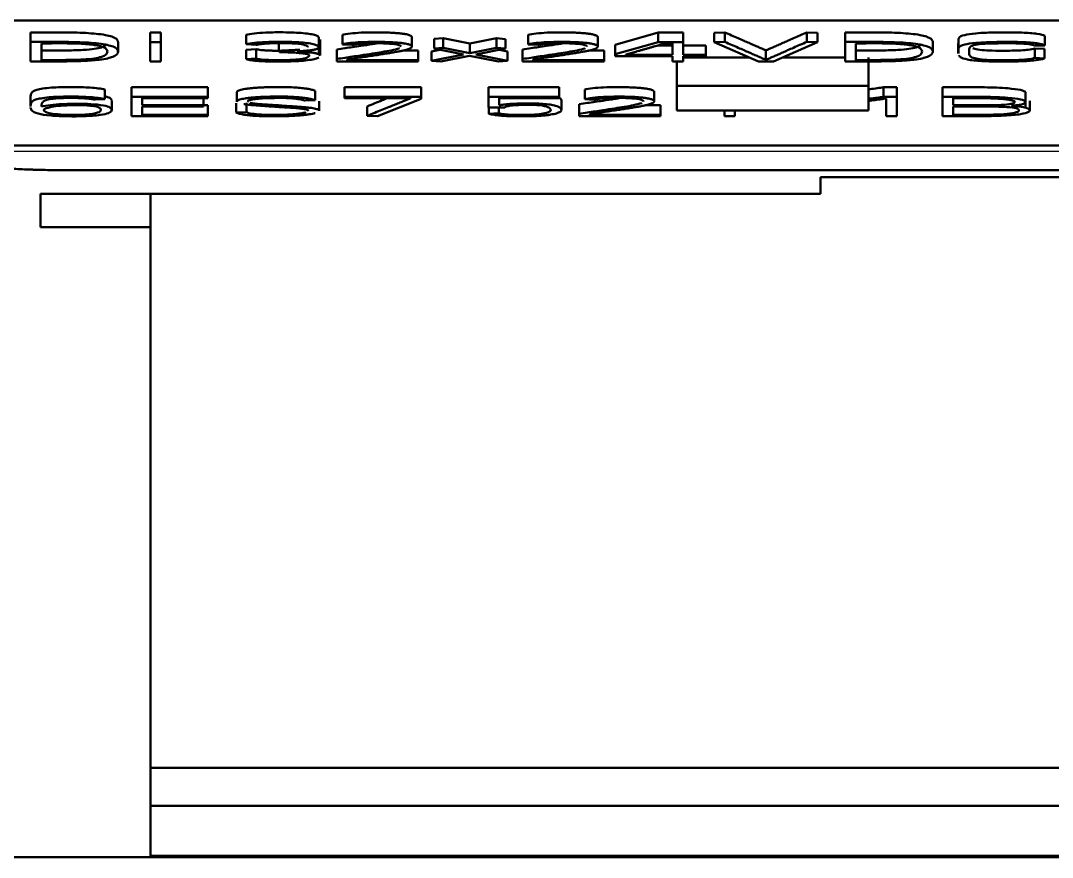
# Model space of a CAD drawing. Header units: millimetres. Extents: x 0 to 594, y 0 to 420.
# Drawn here: x 257.78 to 268.56, y 48.13 to 56.87 of the extents above; entities that cross this region are included whole.
import ezdxf

# ---------------------------------------------------------------- set-up
doc = ezdxf.new("R2010")
doc.units = ezdxf.units.MM
doc.layers.add('1', color=7, linetype='Continuous')

msp = doc.modelspace()

# ---------------------------------------------------------------- linework, layer by layer
at = {"layer": '1', "color": 7, "linetype": 'Continuous', "lineweight": 50}
for p, q in [((282.041, 56.866), (257.241, 56.866)), ((257.888, 56.644), (257.888, 56.743)), ((259.248, 56.742), (259.137, 56.742)), ((259.137, 56.643), (259.137, 56.742)), ((259.248, 56.643), (259.248, 56.742)), ((260.142, 56.62), (260.142, 56.719)), ((261.146, 56.618), (261.146, 56.717)), ((261.871, 56.595), (261.871, 56.694)), ((263.087, 56.618), (263.087, 56.717)), ((263.813, 56.595), (263.813, 56.694)), ((264.443, 56.742), (263.995, 56.614)), ((264.707, 56.742), (264.443, 56.742)), ((264.443, 56.643), (264.443, 56.742)), ((264.707, 56.643), (264.707, 56.742)), ((265.14, 56.744), (265.031, 56.74)), ((265.031, 56.641), (265.031, 56.74)), ((265.14, 56.645), (265.14, 56.744)), ((266.108, 56.74), (265.999, 56.744)), ((265.999, 56.645), (265.999, 56.744)), ((266.108, 56.641), (266.108, 56.74)), ((266.398, 56.644), (266.398, 56.743)), ((268.484, 56.608), (268.484, 56.707)), ((257.888, 56.644), (257.888, 56.441)), ((258.001, 56.629), (258.001, 56.455)), ((258.802, 56.541), (258.802, 56.64)), ((259.137, 56.643), (259.137, 56.44)), ((259.248, 56.643), (259.137, 56.643)), ((259.248, 56.44), (259.248, 56.643)), ((260.245, 56.613), (260.142, 56.62)), ((260.482, 56.552), (260.482, 56.651)), ((260.899, 56.52), (260.899, 56.687)), ((260.913, 56.501), (260.913, 56.67)), ((261.245, 56.612), (261.146, 56.618)), ((262.2, 56.682), (262.104, 56.675)), ((262.104, 56.576), (262.104, 56.675)), ((262.477, 56.626), (262.2, 56.682)), ((262.2, 56.583), (262.2, 56.682)), ((262.757, 56.682), (262.477, 56.626)), ((262.477, 56.527), (262.477, 56.626)), ((262.85, 56.674), (262.757, 56.682)), ((262.757, 56.583), (262.757, 56.682)), ((262.85, 56.575), (262.85, 56.674)), ((263.187, 56.612), (263.087, 56.618)), ((264.443, 56.643), (263.995, 56.515)), ((263.995, 56.515), (263.995, 56.614)), ((264.594, 56.607), (264.44, 56.607)), ((264.707, 56.643), (264.443, 56.643)), ((264.516, 56.629), (264.594, 56.629)), ((264.594, 56.629), (264.594, 56.508)), ((264.707, 56.508), (264.707, 56.643)), ((264.942, 56.607), (264.707, 56.607)), ((264.942, 56.508), (264.942, 56.607)), ((265.14, 56.645), (265.031, 56.641)), ((265.031, 56.641), (265.493, 56.44)), ((265.648, 56.44), (266.108, 56.641)), ((266.108, 56.641), (265.999, 56.645)), ((266.398, 56.644), (266.398, 56.441)), ((266.511, 56.629), (266.511, 56.455)), ((267.313, 56.541), (267.313, 56.64)), ((267.58, 56.622), (267.58, 56.523)), ((267.581, 56.661), (267.581, 56.562)), ((267.581, 56.642), (267.581, 56.645)), ((268.484, 56.608), (268.375, 56.605)), ((260.142, 56.563), (260.245, 56.569)), ((260.142, 56.464), (260.142, 56.563)), ((260.245, 56.47), (260.245, 56.569)), ((260.489, 56.538), (260.482, 56.552)), ((261.086, 56.466), (261.086, 56.565)), ((261.776, 56.553), (261.938, 56.553)), ((261.938, 56.454), (261.938, 56.553)), ((262.165, 56.563), (262.078, 56.545)), ((262.078, 56.446), (262.078, 56.545)), ((262.41, 56.513), (262.078, 56.446)), ((262.2, 56.583), (262.104, 56.576)), ((262.104, 56.576), (262.41, 56.513)), ((262.173, 56.439), (262.475, 56.5)), ((262.477, 56.527), (262.2, 56.583)), ((262.475, 56.5), (262.777, 56.438)), ((262.757, 56.583), (262.477, 56.527)), ((262.541, 56.513), (262.85, 56.575)), ((262.872, 56.445), (262.541, 56.513)), ((262.85, 56.575), (262.757, 56.583)), ((262.872, 56.545), (262.786, 56.562)), ((262.872, 56.445), (262.872, 56.545)), ((263.027, 56.466), (263.027, 56.565)), ((263.718, 56.553), (263.879, 56.553)), ((263.879, 56.454), (263.879, 56.553)), ((263.995, 56.515), (263.995, 56.494)), ((263.995, 56.494), (264.594, 56.494)), ((264.106, 56.508), (264.106, 56.512)), ((264.594, 56.508), (264.106, 56.508)), ((264.594, 56.494), (264.594, 56.44)), ((264.942, 56.508), (264.707, 56.508)), ((264.707, 56.44), (264.707, 56.494)), ((264.707, 56.494), (264.942, 56.494)), ((265.397, 56.482), (264.707, 56.482)), ((264.942, 56.494), (264.942, 56.508)), ((265.57, 56.457), (265.57, 56.556)), ((266.398, 56.482), (265.743, 56.482)), ((266.641, 56.184), (266.641, 56.482)), ((268.378, 56.576), (268.482, 56.571)), ((268.378, 56.477), (268.378, 56.576)), ((268.482, 56.472), (268.482, 56.571)), ((259.137, 56.44), (259.248, 56.44)), ((260.142, 56.464), (260.245, 56.47)), ((261.086, 56.44), (261.086, 56.466)), ((261.938, 56.44), (261.086, 56.44)), ((261.197, 56.461), (261.197, 56.454)), ((261.197, 56.454), (261.938, 56.454)), ((261.938, 56.454), (261.938, 56.44)), ((262.078, 56.446), (262.173, 56.439)), ((262.777, 56.438), (262.872, 56.445)), ((263.027, 56.44), (263.027, 56.466)), ((263.879, 56.44), (263.027, 56.44)), ((263.138, 56.461), (263.138, 56.454)), ((263.138, 56.454), (263.879, 56.454)), ((263.879, 56.454), (263.879, 56.44)), ((264.594, 56.44), (264.707, 56.44)), ((264.641, 56.184), (264.641, 56.44)), ((265.493, 56.44), (265.648, 56.44)), ((268.378, 56.477), (268.482, 56.472)), ((259.739, 56.171), (258.942, 56.171)), ((258.942, 56.072), (258.942, 56.171)), ((259.739, 56.072), (259.739, 56.171)), ((261.168, 56.072), (261.168, 56.171)), ((261.967, 56.171), (261.168, 56.171)), ((261.967, 56.072), (261.967, 56.171)), ((262.672, 56.072), (262.672, 56.171)), ((262.672, 56.171), (263.411, 56.171)), ((263.411, 56.072), (263.411, 56.171)), ((264.641, 56.184), (264.641, 55.928)), ((266.641, 56.184), (264.641, 56.184)), ((266.641, 55.928), (266.641, 56.184)), ((266.798, 56.17), (266.937, 56.17)), ((266.798, 56.071), (266.798, 56.17)), ((266.937, 56.071), (266.937, 56.17)), ((267.415, 56.071), (267.415, 56.171)), ((257.888, 56.07), (257.888, 55.971)), ((258.665, 56.047), (258.562, 56.041)), ((258.665, 56.047), (258.665, 56.147)), ((258.942, 56.072), (258.942, 55.869)), ((259.739, 56.072), (258.942, 56.072)), ((259.053, 55.983), (259.053, 56.057)), ((259.053, 56.057), (259.739, 56.057)), ((259.696, 55.983), (259.696, 56.057)), ((259.739, 56.057), (259.739, 56.072)), ((260.043, 56.118), (260.043, 56.019)), ((260.861, 56.034), (260.861, 56.134)), ((261.168, 56.072), (261.168, 56.058)), ((261.967, 56.072), (261.168, 56.072)), ((261.168, 56.058), (261.856, 56.058)), ((261.512, 55.868), (261.967, 56.051)), ((261.856, 56.058), (261.856, 56.054)), ((261.967, 56.051), (261.967, 56.072)), ((262.672, 55.96), (262.672, 56.072)), ((262.672, 56.072), (263.411, 56.072)), ((262.783, 56.058), (262.783, 55.983)), ((263.411, 56.058), (262.783, 56.058)), ((263.411, 56.072), (263.411, 56.058)), ((263.678, 56.047), (263.678, 56.146)), ((263.777, 56.04), (263.678, 56.047)), ((264.403, 56.024), (264.403, 56.123)), ((266.798, 56.071), (266.937, 56.071)), ((266.827, 55.868), (266.827, 56.053)), ((266.937, 56.071), (266.937, 55.868)), ((267.415, 55.868), (267.415, 56.071)), ((267.528, 56.057), (267.528, 55.983)), ((268.283, 55.952), (268.283, 56.115)), ((258.736, 55.934), (258.736, 56.033)), ((259.696, 55.983), (259.053, 55.983)), ((259.053, 55.883), (259.053, 55.969)), ((259.053, 55.969), (259.696, 55.969)), ((259.696, 55.969), (259.696, 55.983)), ((259.739, 55.982), (259.696, 55.982)), ((259.739, 55.883), (259.739, 55.982)), ((260.036, 55.906), (260.036, 56.005)), ((260.145, 55.91), (260.145, 56.009)), ((260.861, 56.034), (260.753, 56.031)), ((260.904, 55.926), (260.904, 56.025)), ((261.405, 55.872), (261.405, 55.971)), ((262.841, 55.96), (262.672, 55.96)), ((262.677, 55.893), (262.677, 55.96)), ((262.779, 55.899), (262.779, 55.96)), ((263.433, 55.934), (263.433, 56.033)), ((263.618, 55.894), (263.618, 55.994)), ((264.308, 55.982), (264.47, 55.982)), ((264.47, 55.883), (264.47, 55.982)), ((267.528, 55.969), (267.528, 55.883)), ((268.327, 55.93), (268.327, 56.029)), ((258.942, 55.869), (259.739, 55.869)), ((259.739, 55.883), (259.053, 55.883)), ((259.739, 55.869), (259.739, 55.883)), ((260.036, 55.906), (260.145, 55.91)), ((261.405, 55.872), (261.512, 55.868)), ((262.677, 55.893), (262.779, 55.899)), ((263.618, 55.868), (263.618, 55.894)), ((264.47, 55.868), (263.618, 55.868)), ((263.729, 55.889), (263.729, 55.883)), ((263.729, 55.883), (264.47, 55.883)), ((264.47, 55.883), (264.47, 55.868)), ((264.641, 55.928), (266.641, 55.928)), ((265.136, 55.868), (265.136, 55.928)), ((265.246, 55.868), (265.136, 55.868)), ((265.246, 55.928), (265.246, 55.868)), ((266.937, 55.868), (266.827, 55.868)), ((282.041, 55.562), (257.241, 55.562)), ((258.141, 55.306), (281.141, 55.306)), ((273.141, 55.232), (266.141, 55.232)), ((257.991, 54.708), (257.991, 55.056)), ((266.141, 55.056), (257.991, 55.056)), ((259.141, 54.708), (259.141, 55.056)), ((259.141, 54.708), (257.991, 54.708)), ((280.141, 49.063), (259.141, 49.063)), ((280.141, 48.667), (259.141, 48.667)), ((256.541, 48.129), (264.573, 48.129)), ((280.141, 48.144), (259.141, 48.144))]:
    msp.add_line(p, q, dxfattribs=at)
at = {"layer": '1', "color": 7, "linetype": 'Continuous', "lineweight": 25}
msp.add_line((282.141, 55.499), (257.141, 55.499), dxfattribs=at)
at = {"layer": '1', "color": 7, "linetype": 'Continuous', "lineweight": 50}
for points, knots in [([(258.802, 56.64), (258.802, 56.645), (258.798, 56.663), (258.772, 56.694), (258.629, 56.728), (258.379, 56.743), (258.131, 56.743), (257.969, 56.744), (257.888, 56.743)], [0, 0, 0, 0, 0.074698, 0.294301, 0.496214, 0.667508, 0.833288, 1, 1, 1, 1]), ([(260.142, 56.719), (260.162, 56.724), (260.219, 56.734), (260.348, 56.743), (260.486, 56.745), (260.613, 56.743), (260.717, 56.738), (260.8, 56.729), (260.859, 56.718), (260.893, 56.703), (260.899, 56.692), (260.899, 56.687)], [0, 0, 0, 0, 0.124551, 0.24617, 0.384522, 0.491605, 0.587072, 0.679165, 0.774845, 0.880249, 1, 1, 1, 1]), ([(261.146, 56.717), (261.165, 56.723), (261.221, 56.732), (261.343, 56.742), (261.451, 56.744), (261.527, 56.743), (261.566, 56.743), (261.602, 56.742), (261.635, 56.741), (261.665, 56.739), (261.692, 56.738), (261.717, 56.736), (261.739, 56.734), (261.758, 56.732), (261.775, 56.73), (261.789, 56.728), (261.807, 56.725), (261.826, 56.721), (261.844, 56.716), (261.856, 56.711), (261.865, 56.705), (261.87, 56.7), (261.871, 56.696), (261.871, 56.695)], [0, 0, 0, 0, 0.137056, 0.264725, 0.403638, 0.444782, 0.482815, 0.518009, 0.550838, 0.581633, 0.610559, 0.637756, 0.663371, 0.687643, 0.710584, 0.73205, 0.752114, 0.793635, 0.834796, 0.876255, 0.917858, 0.959161, 1, 1, 1, 1]), ([(263.087, 56.717), (263.107, 56.723), (263.163, 56.732), (263.285, 56.742), (263.393, 56.744), (263.468, 56.743), (263.508, 56.743), (263.544, 56.742), (263.577, 56.741), (263.607, 56.739), (263.634, 56.738), (263.659, 56.736), (263.681, 56.734), (263.7, 56.732), (263.716, 56.73), (263.731, 56.728), (263.749, 56.725), (263.767, 56.721), (263.785, 56.716), (263.798, 56.711), (263.807, 56.705), (263.812, 56.7), (263.813, 56.696), (263.813, 56.695)], [0, 0, 0, 0, 0.137056, 0.264725, 0.403638, 0.444782, 0.482815, 0.518009, 0.550838, 0.581633, 0.610559, 0.637756, 0.663371, 0.687643, 0.710584, 0.73205, 0.752114, 0.793635, 0.834796, 0.876255, 0.917858, 0.959161, 1, 1, 1, 1]), ([(265.57, 56.556), (265.568, 56.557), (265.563, 56.559), (265.553, 56.563), (265.541, 56.569), (265.525, 56.575), (265.507, 56.583), (265.488, 56.592), (265.466, 56.601), (265.443, 56.611), (265.419, 56.622), (265.394, 56.633), (265.368, 56.644), (265.329, 56.661), (265.278, 56.683), (265.21, 56.713), (265.164, 56.733), (265.14, 56.744)], [0, 0, 0, 0, 0.013272, 0.034859, 0.06476, 0.101229, 0.142516, 0.188621, 0.238884, 0.292645, 0.349905, 0.409112, 0.468717, 0.528719, 0.675164, 0.832258, 1, 1, 1, 1]), ([(265.999, 56.744), (265.974, 56.733), (265.927, 56.713), (265.86, 56.683), (265.809, 56.661), (265.772, 56.644), (265.747, 56.633), (265.722, 56.622), (265.697, 56.611), (265.674, 56.601), (265.652, 56.592), (265.632, 56.583), (265.614, 56.575), (265.599, 56.569), (265.587, 56.563), (265.578, 56.559), (265.573, 56.557), (265.57, 56.556)], [0, 0, 0, 0, 0.167989, 0.325145, 0.471471, 0.531274, 0.590769, 0.649955, 0.70726, 0.76111, 0.811506, 0.857719, 0.899023, 0.935417, 0.96522, 0.986746, 1, 1, 1, 1]), ([(267.313, 56.64), (267.313, 56.645), (267.309, 56.663), (267.282, 56.694), (267.14, 56.728), (266.889, 56.743), (266.641, 56.743), (266.48, 56.744), (266.398, 56.743)], [0, 0, 0, 0, 0.074698, 0.294301, 0.496214, 0.667508, 0.833288, 1, 1, 1, 1]), ([(267.581, 56.661), (267.581, 56.662), (267.581, 56.671), (267.583, 56.69), (267.625, 56.715), (267.742, 56.733), (267.89, 56.742), (268.056, 56.744), (268.244, 56.743), (268.418, 56.73), (268.47, 56.716), (268.484, 56.707)], [0, 0, 0, 0, 0.020709, 0.144544, 0.297398, 0.414572, 0.499786, 0.618601, 0.749781, 0.872933, 1, 1, 1, 1]), ([(257.888, 56.441), (257.935, 56.441), (258.033, 56.44), (258.186, 56.44), (258.337, 56.442), (258.498, 56.447), (258.633, 56.459), (258.712, 56.476), (258.767, 56.496), (258.803, 56.522), (258.804, 56.557), (258.772, 56.594), (258.629, 56.629), (258.379, 56.644), (258.131, 56.644), (257.969, 56.644), (257.888, 56.644)], [0, 0, 0, 0, 0.048928, 0.10152, 0.156673, 0.206259, 0.270351, 0.31956, 0.366981, 0.439378, 0.534587, 0.645045, 0.746603, 0.832762, 0.916147, 1, 1, 1, 1]), ([(258.001, 56.455), (258.067, 56.454), (258.173, 56.454), (258.332, 56.456), (258.473, 56.46), (258.586, 56.475), (258.652, 56.495), (258.689, 56.519), (258.693, 56.547), (258.68, 56.577), (258.613, 56.606), (258.451, 56.626), (258.259, 56.63), (258.112, 56.629), (258.03, 56.629), (258.001, 56.629)], [0, 0, 0, 0, 0.085013, 0.135874, 0.205821, 0.265138, 0.333279, 0.422662, 0.50952, 0.618636, 0.722487, 0.80996, 0.894466, 0.962458, 1, 1, 1, 1]), ([(258.001, 56.554), (258.067, 56.553), (258.173, 56.553), (258.332, 56.556), (258.473, 56.56), (258.586, 56.574), (258.644, 56.591), (258.666, 56.604), (258.674, 56.61)], [0, 0, 0, 0, 0.215967, 0.345173, 0.522864, 0.673554, 0.846658, 1, 1, 1, 1]), ([(260.142, 56.62), (260.162, 56.625), (260.219, 56.634), (260.348, 56.644), (260.486, 56.645), (260.613, 56.644), (260.717, 56.639), (260.8, 56.63), (260.859, 56.618), (260.893, 56.604), (260.901, 56.591), (260.898, 56.581), (260.892, 56.576), (260.88, 56.571), (260.865, 56.566), (260.847, 56.563), (260.827, 56.559), (260.804, 56.556), (260.779, 56.553), (260.753, 56.551), (260.726, 56.549), (260.7, 56.547), (260.682, 56.546), (260.673, 56.545)], [0, 0, 0, 0, 0.090044, 0.177969, 0.277991, 0.355408, 0.424426, 0.491004, 0.560177, 0.636379, 0.72419, 0.755913, 0.784262, 0.809647, 0.83316, 0.855708, 0.877614, 0.899011, 0.919895, 0.94045, 0.960699, 0.980541, 1, 1, 1, 1]), ([(260.786, 56.589), (260.786, 56.597), (260.772, 56.611), (260.664, 56.629), (260.545, 56.631), (260.475, 56.631), (260.452, 56.631), (260.429, 56.63), (260.405, 56.63), (260.382, 56.629), (260.36, 56.628), (260.338, 56.626), (260.316, 56.624), (260.296, 56.622), (260.277, 56.62), (260.259, 56.617), (260.249, 56.614), (260.245, 56.613)], [0, 0, 0, 0, 0.222922, 0.410158, 0.616314, 0.644399, 0.673184, 0.702745, 0.732635, 0.762511, 0.792591, 0.823221, 0.854923, 0.888104, 0.923025, 0.960145, 1, 1, 1, 1]), ([(261.086, 56.565), (261.115, 56.569), (261.17, 56.578), (261.254, 56.59), (261.349, 56.604), (261.433, 56.617), (261.488, 56.625), (261.503, 56.628)], [0, 0, 0, 0, 0.210089, 0.392137, 0.591176, 0.889733, 1, 1, 1, 1]), ([(261.146, 56.618), (261.165, 56.624), (261.221, 56.633), (261.343, 56.643), (261.451, 56.645), (261.527, 56.644), (261.566, 56.644), (261.602, 56.643), (261.635, 56.641), (261.665, 56.64), (261.692, 56.638), (261.717, 56.637), (261.739, 56.635), (261.758, 56.633), (261.775, 56.631), (261.789, 56.628), (261.807, 56.626), (261.826, 56.622), (261.844, 56.617), (261.856, 56.612), (261.865, 56.606), (261.87, 56.601), (261.872, 56.595), (261.87, 56.59), (261.867, 56.586), (261.862, 56.581), (261.854, 56.576), (261.845, 56.572), (261.831, 56.567), (261.812, 56.561), (261.782, 56.554), (261.745, 56.547), (261.701, 56.539), (261.652, 56.53), (261.597, 56.521), (261.538, 56.512), (261.475, 56.502), (261.408, 56.492), (261.339, 56.482), (261.268, 56.472), (261.22, 56.464), (261.197, 56.461)], [0, 0, 0, 0, 0.061339, 0.118477, 0.180647, 0.199061, 0.216082, 0.231833, 0.246526, 0.260308, 0.273254, 0.285426, 0.29689, 0.307753, 0.31802, 0.327627, 0.336606, 0.355189, 0.37361, 0.392165, 0.410785, 0.42927, 0.447741, 0.464235, 0.480574, 0.496814, 0.51268, 0.527892, 0.542508, 0.566365, 0.593275, 0.623397, 0.656474, 0.692185, 0.730563, 0.771282, 0.814001, 0.858722, 0.904903, 0.951996, 1, 1, 1, 1]), ([(261.759, 56.595), (261.759, 56.596), (261.755, 56.606), (261.718, 56.621), (261.572, 56.63), (261.436, 56.631), (261.312, 56.624), (261.264, 56.616), (261.245, 56.612)], [0, 0, 0, 0, 0.051721, 0.299015, 0.475174, 0.675868, 0.840679, 1, 1, 1, 1]), ([(263.027, 56.565), (263.057, 56.569), (263.112, 56.578), (263.195, 56.59), (263.29, 56.604), (263.375, 56.617), (263.43, 56.625), (263.445, 56.628)], [0, 0, 0, 0, 0.210089, 0.392137, 0.591176, 0.889733, 1, 1, 1, 1]), ([(263.087, 56.618), (263.107, 56.624), (263.163, 56.633), (263.285, 56.643), (263.393, 56.645), (263.468, 56.644), (263.508, 56.644), (263.544, 56.643), (263.577, 56.641), (263.607, 56.64), (263.634, 56.638), (263.659, 56.637), (263.681, 56.635), (263.7, 56.633), (263.716, 56.631), (263.731, 56.628), (263.749, 56.626), (263.767, 56.622), (263.785, 56.617), (263.798, 56.612), (263.807, 56.606), (263.812, 56.601), (263.813, 56.595), (263.812, 56.59), (263.809, 56.586), (263.803, 56.581), (263.796, 56.576), (263.787, 56.572), (263.773, 56.567), (263.753, 56.561), (263.724, 56.554), (263.687, 56.547), (263.643, 56.539), (263.594, 56.53), (263.539, 56.521), (263.48, 56.512), (263.416, 56.502), (263.35, 56.492), (263.28, 56.482), (263.21, 56.472), (263.162, 56.464), (263.138, 56.461)], [0, 0, 0, 0, 0.061339, 0.118477, 0.180647, 0.199061, 0.216082, 0.231833, 0.246526, 0.260308, 0.273254, 0.285426, 0.29689, 0.307753, 0.31802, 0.327627, 0.336606, 0.355189, 0.37361, 0.392165, 0.410785, 0.42927, 0.447741, 0.464235, 0.480574, 0.496814, 0.51268, 0.527892, 0.542508, 0.566365, 0.593275, 0.623397, 0.656474, 0.692185, 0.730563, 0.771282, 0.814001, 0.858722, 0.904903, 0.951996, 1, 1, 1, 1]), ([(263.7, 56.595), (263.7, 56.596), (263.697, 56.606), (263.66, 56.621), (263.514, 56.63), (263.378, 56.631), (263.254, 56.624), (263.206, 56.616), (263.187, 56.612)], [0, 0, 0, 0, 0.051721, 0.299015, 0.475174, 0.675868, 0.840679, 1, 1, 1, 1]), ([(264.106, 56.512), (264.107, 56.512), (264.113, 56.513), (264.123, 56.516), (264.14, 56.521), (264.161, 56.527), (264.185, 56.534), (264.212, 56.542), (264.241, 56.55), (264.273, 56.559), (264.306, 56.568), (264.338, 56.578), (264.37, 56.587), (264.4, 56.596), (264.428, 56.604), (264.454, 56.611), (264.476, 56.617), (264.494, 56.623), (264.507, 56.626), (264.514, 56.628), (264.516, 56.629)], [0, 0, 0, 0, 0.010734, 0.036404, 0.077011, 0.128795, 0.187998, 0.254619, 0.326966, 0.403344, 0.483752, 0.564544, 0.642072, 0.716335, 0.785641, 0.848294, 0.904294, 0.950045, 0.981947, 1, 1, 1, 1]), ([(265.57, 56.457), (265.568, 56.458), (265.563, 56.46), (265.553, 56.464), (265.541, 56.469), (265.525, 56.476), (265.507, 56.484), (265.488, 56.493), (265.466, 56.502), (265.443, 56.512), (265.419, 56.523), (265.394, 56.534), (265.368, 56.545), (265.329, 56.562), (265.278, 56.584), (265.21, 56.614), (265.164, 56.634), (265.14, 56.645)], [0, 0, 0, 0, 0.013272, 0.034859, 0.06476, 0.101229, 0.142516, 0.188621, 0.238884, 0.292645, 0.349905, 0.409112, 0.468717, 0.528719, 0.675164, 0.832258, 1, 1, 1, 1]), ([(265.999, 56.645), (265.974, 56.634), (265.927, 56.614), (265.86, 56.584), (265.809, 56.562), (265.772, 56.545), (265.747, 56.534), (265.722, 56.523), (265.697, 56.512), (265.674, 56.502), (265.652, 56.493), (265.632, 56.484), (265.614, 56.476), (265.599, 56.469), (265.587, 56.464), (265.578, 56.46), (265.573, 56.458), (265.57, 56.457)], [0, 0, 0, 0, 0.167989, 0.325145, 0.471471, 0.531274, 0.590769, 0.649955, 0.70726, 0.76111, 0.811506, 0.857719, 0.899023, 0.935417, 0.96522, 0.986746, 1, 1, 1, 1]), ([(266.398, 56.441), (266.445, 56.441), (266.544, 56.44), (266.696, 56.44), (266.848, 56.442), (267.008, 56.447), (267.143, 56.459), (267.222, 56.476), (267.278, 56.496), (267.314, 56.522), (267.315, 56.557), (267.282, 56.594), (267.14, 56.629), (266.889, 56.644), (266.641, 56.644), (266.48, 56.644), (266.398, 56.644)], [0, 0, 0, 0, 0.048928, 0.10152, 0.156673, 0.206259, 0.270351, 0.31956, 0.366981, 0.439378, 0.534587, 0.645045, 0.746603, 0.832762, 0.916147, 1, 1, 1, 1]), ([(266.511, 56.455), (266.578, 56.454), (266.684, 56.454), (266.842, 56.456), (266.984, 56.46), (267.096, 56.475), (267.163, 56.495), (267.199, 56.519), (267.204, 56.547), (267.19, 56.577), (267.123, 56.606), (266.962, 56.626), (266.77, 56.63), (266.623, 56.629), (266.541, 56.629), (266.511, 56.629)], [0, 0, 0, 0, 0.085013, 0.135874, 0.205821, 0.265138, 0.333279, 0.422662, 0.50952, 0.618636, 0.722487, 0.80996, 0.894466, 0.962458, 1, 1, 1, 1]), ([(266.511, 56.554), (266.578, 56.553), (266.684, 56.553), (266.842, 56.556), (266.984, 56.56), (267.096, 56.574), (267.154, 56.591), (267.177, 56.604), (267.184, 56.61)], [0, 0, 0, 0, 0.215967, 0.345173, 0.522864, 0.673554, 0.846658, 1, 1, 1, 1]), ([(267.58, 56.622), (267.58, 56.628), (267.581, 56.635), (267.581, 56.643), (267.581, 56.645)], [0, 0, 0, 0, 0.690943, 1, 1, 1, 1]), ([(267.58, 56.523), (267.58, 56.529), (267.582, 56.543), (267.58, 56.565), (267.583, 56.591), (267.625, 56.616), (267.742, 56.634), (267.89, 56.642), (268.056, 56.645), (268.244, 56.644), (268.418, 56.631), (268.47, 56.617), (268.484, 56.608)], [0, 0, 0, 0, 0.069006, 0.186027, 0.288957, 0.416007, 0.5134, 0.584229, 0.682986, 0.792022, 0.894384, 1, 1, 1, 1]), ([(268.375, 56.605), (268.365, 56.611), (268.329, 56.621), (268.21, 56.629), (268.087, 56.63), (267.969, 56.629), (267.846, 56.626), (267.741, 56.613), (267.696, 56.591), (267.694, 56.568), (267.695, 56.543), (267.693, 56.518), (267.698, 56.494), (267.738, 56.474), (267.817, 56.459), (267.944, 56.452), (268.083, 56.452), (268.217, 56.454), (268.325, 56.463), (268.363, 56.471), (268.378, 56.477)], [0, 0, 0, 0, 0.052928, 0.097969, 0.144851, 0.190624, 0.232935, 0.284925, 0.348337, 0.424764, 0.49245, 0.572241, 0.64631, 0.708712, 0.757514, 0.801091, 0.856423, 0.915681, 0.949914, 1, 1, 1, 1]), ([(260.898, 56.482), (260.89, 56.477), (260.868, 56.467), (260.806, 56.455), (260.717, 56.445), (260.604, 56.44), (260.504, 56.438), (260.429, 56.439), (260.383, 56.439), (260.343, 56.441), (260.307, 56.442), (260.275, 56.444), (260.247, 56.447), (260.222, 56.449), (260.2, 56.452), (260.182, 56.455), (260.167, 56.458), (260.154, 56.461), (260.146, 56.463), (260.142, 56.464)], [0, 0, 0, 0, 0.116403, 0.231654, 0.342127, 0.45682, 0.585863, 0.635937, 0.680986, 0.721477, 0.758701, 0.793741, 0.826988, 0.858665, 0.888956, 0.918295, 0.946703, 0.973907, 1, 1, 1, 1]), ([(260.245, 56.569), (260.251, 56.567), (260.266, 56.564), (260.295, 56.559), (260.33, 56.556), (260.372, 56.554), (260.422, 56.552), (260.46, 56.552), (260.481, 56.552), (260.482, 56.552)], [0, 0, 0, 0, 0.166966, 0.319347, 0.463986, 0.615238, 0.787035, 0.984714, 1, 1, 1, 1]), ([(260.245, 56.47), (260.251, 56.468), (260.266, 56.465), (260.295, 56.46), (260.33, 56.457), (260.372, 56.455), (260.422, 56.453), (260.492, 56.453), (260.574, 56.454), (260.659, 56.458), (260.725, 56.465), (260.769, 56.475), (260.793, 56.488), (260.801, 56.499), (260.798, 56.508), (260.788, 56.513), (260.772, 56.518), (260.75, 56.522), (260.725, 56.525), (260.697, 56.528), (260.665, 56.531), (260.632, 56.533), (260.596, 56.534), (260.56, 56.536), (260.525, 56.537), (260.501, 56.538), (260.489, 56.538)], [0, 0, 0, 0, 0.036915, 0.070606, 0.102584, 0.136025, 0.174009, 0.217714, 0.293477, 0.358868, 0.420065, 0.485571, 0.562465, 0.654475, 0.687582, 0.718308, 0.747613, 0.776093, 0.803947, 0.831767, 0.859738, 0.887815, 0.916282, 0.944737, 0.97262, 1, 1, 1, 1]), ([(260.482, 56.552), (260.494, 56.552), (260.518, 56.553), (260.554, 56.555), (260.59, 56.556), (260.625, 56.558), (260.657, 56.56), (260.682, 56.562), (260.696, 56.563), (260.7, 56.563)], [0, 0, 0, 0, 0.156593, 0.314783, 0.474589, 0.632201, 0.784799, 0.933821, 1, 1, 1, 1]), ([(260.673, 56.545), (260.685, 56.545), (260.708, 56.543), (260.742, 56.54), (260.774, 56.538), (260.802, 56.535), (260.828, 56.532), (260.85, 56.529), (260.868, 56.525), (260.884, 56.521), (260.897, 56.517), (260.906, 56.512), (260.911, 56.507), (260.912, 56.503), (260.913, 56.501), (260.913, 56.501)], [0, 0, 0, 0, 0.089936, 0.176157, 0.258799, 0.337892, 0.413981, 0.487986, 0.561885, 0.637681, 0.716327, 0.799, 0.887039, 0.981374, 1, 1, 1, 1]), ([(261.086, 56.466), (261.115, 56.47), (261.17, 56.478), (261.254, 56.491), (261.349, 56.505), (261.453, 56.52), (261.561, 56.538), (261.662, 56.556), (261.721, 56.57), (261.74, 56.578), (261.741, 56.579)], [0, 0, 0, 0, 0.122304, 0.228284, 0.344156, 0.517963, 0.664203, 0.816787, 0.985693, 1, 1, 1, 1]), ([(263.027, 56.466), (263.057, 56.47), (263.112, 56.478), (263.195, 56.491), (263.29, 56.505), (263.395, 56.52), (263.503, 56.538), (263.603, 56.556), (263.662, 56.57), (263.682, 56.578), (263.683, 56.579)], [0, 0, 0, 0, 0.122304, 0.228284, 0.344156, 0.517963, 0.664203, 0.816787, 0.985693, 1, 1, 1, 1]), ([(268.482, 56.472), (268.475, 56.469), (268.448, 56.461), (268.362, 56.448), (268.21, 56.439), (268.02, 56.438), (267.82, 56.441), (267.658, 56.459), (267.602, 56.482), (267.588, 56.497), (267.585, 56.504)], [0, 0, 0, 0, 0.058457, 0.155986, 0.291909, 0.424602, 0.5815, 0.731612, 0.885114, 1, 1, 1, 1]), ([(267.731, 56.579), (267.737, 56.576), (267.759, 56.569), (267.817, 56.558), (267.944, 56.552), (268.083, 56.552), (268.217, 56.553), (268.325, 56.562), (268.363, 56.57), (268.378, 56.576)], [0, 0, 0, 0, 0.067926, 0.224083, 0.363523, 0.540575, 0.730191, 0.839732, 1, 1, 1, 1]), ([(257.888, 56.07), (257.888, 56.076), (257.889, 56.092), (257.897, 56.117), (257.936, 56.145), (258.086, 56.169), (258.31, 56.174), (258.527, 56.168), (258.624, 56.156), (258.665, 56.147)], [0, 0, 0, 0, 0.095022, 0.251763, 0.402668, 0.564106, 0.709478, 0.849687, 1, 1, 1, 1]), ([(260.043, 56.119), (260.043, 56.121), (260.045, 56.126), (260.055, 56.133), (260.073, 56.14), (260.098, 56.147), (260.128, 56.153), (260.164, 56.158), (260.205, 56.162), (260.253, 56.166), (260.306, 56.169), (260.364, 56.171), (260.426, 56.172), (260.497, 56.173), (260.575, 56.172), (260.654, 56.168), (260.723, 56.163), (260.783, 56.155), (260.83, 56.145), (260.852, 56.138), (260.861, 56.134)], [0, 0, 0, 0, 0.044644, 0.094363, 0.142355, 0.188807, 0.233838, 0.278316, 0.322946, 0.368517, 0.415986, 0.465531, 0.517256, 0.571853, 0.642255, 0.709267, 0.77669, 0.846391, 0.919865, 1, 1, 1, 1]), ([(263.678, 56.146), (263.697, 56.151), (263.753, 56.161), (263.875, 56.17), (263.983, 56.172), (264.059, 56.172), (264.098, 56.171), (264.134, 56.17), (264.167, 56.169), (264.197, 56.168), (264.224, 56.166), (264.249, 56.164), (264.271, 56.162), (264.29, 56.16), (264.307, 56.158), (264.321, 56.156), (264.339, 56.153), (264.358, 56.149), (264.376, 56.144), (264.388, 56.139), (264.397, 56.134), (264.402, 56.128), (264.403, 56.125), (264.403, 56.123)], [0, 0, 0, 0, 0.137056, 0.264725, 0.403638, 0.444782, 0.482815, 0.518009, 0.550838, 0.581633, 0.610559, 0.637756, 0.663371, 0.687643, 0.710584, 0.73205, 0.752114, 0.793635, 0.834796, 0.876255, 0.917858, 0.959161, 1, 1, 1, 1]), ([(266.643, 56.148), (266.648, 56.149), (266.678, 56.153), (266.73, 56.16), (266.777, 56.167), (266.798, 56.17)], [0, 0, 0, 0, 0.098167, 0.582905, 1, 1, 1, 1]), ([(267.415, 56.171), (267.474, 56.171), (267.62, 56.17), (267.853, 56.172), (268.087, 56.163), (268.242, 56.143), (268.28, 56.126), (268.283, 56.116), (268.283, 56.115)], [0, 0, 0, 0, 0.160794, 0.396669, 0.631844, 0.802858, 0.972626, 1, 1, 1, 1]), ([(257.888, 55.971), (257.888, 55.977), (257.889, 55.993), (257.897, 56.017), (257.936, 56.046), (258.086, 56.07), (258.31, 56.075), (258.527, 56.069), (258.624, 56.056), (258.665, 56.047)], [0, 0, 0, 0, 0.095022, 0.251763, 0.402668, 0.564106, 0.709478, 0.849687, 1, 1, 1, 1]), ([(258.562, 56.041), (258.555, 56.043), (258.537, 56.046), (258.502, 56.051), (258.461, 56.055), (258.414, 56.057), (258.363, 56.059), (258.305, 56.059), (258.245, 56.059), (258.187, 56.057), (258.138, 56.053), (258.1, 56.049), (258.069, 56.043), (258.046, 56.035), (258.028, 56.027), (258.015, 56.018), (258.008, 56.007), (258.004, 55.995), (258.001, 55.983), (258.001, 55.974), (258.001, 55.969)], [0, 0, 0, 0, 0.043481, 0.085549, 0.127923, 0.170971, 0.214845, 0.260884, 0.317917, 0.367656, 0.41257, 0.456833, 0.503792, 0.555243, 0.612421, 0.675966, 0.746378, 0.823872, 0.908402, 1, 1, 1, 1]), ([(258.673, 56.074), (258.681, 56.072), (258.71, 56.064), (258.731, 56.05), (258.736, 56.038), (258.736, 56.034)], [0, 0, 0, 0, 0.146565, 0.653028, 1, 1, 1, 1]), ([(260.043, 56.02), (260.043, 56.022), (260.045, 56.027), (260.055, 56.034), (260.073, 56.041), (260.098, 56.048), (260.128, 56.054), (260.164, 56.059), (260.205, 56.063), (260.253, 56.067), (260.306, 56.07), (260.364, 56.072), (260.426, 56.073), (260.497, 56.074), (260.575, 56.073), (260.654, 56.069), (260.723, 56.063), (260.783, 56.056), (260.83, 56.046), (260.852, 56.038), (260.861, 56.034)], [0, 0, 0, 0, 0.044644, 0.094363, 0.142355, 0.188807, 0.233838, 0.278316, 0.322946, 0.368517, 0.415986, 0.465531, 0.517256, 0.571853, 0.642255, 0.709267, 0.77669, 0.846391, 0.919865, 1, 1, 1, 1]), ([(260.753, 56.031), (260.751, 56.031), (260.746, 56.033), (260.736, 56.036), (260.725, 56.039), (260.711, 56.043), (260.695, 56.046), (260.675, 56.049), (260.653, 56.052), (260.627, 56.054), (260.598, 56.056), (260.566, 56.058), (260.53, 56.059), (260.495, 56.059), (260.462, 56.059), (260.43, 56.058), (260.395, 56.058), (260.357, 56.057), (260.32, 56.055), (260.284, 56.053), (260.249, 56.049), (260.219, 56.045), (260.191, 56.04), (260.17, 56.034), (260.159, 56.027), (260.156, 56.022), (260.156, 56.02)], [0, 0, 0, 0, 0.025535, 0.053746, 0.084726, 0.117324, 0.150572, 0.184768, 0.219795, 0.255756, 0.293187, 0.332218, 0.373527, 0.418158, 0.448979, 0.484928, 0.526094, 0.569916, 0.614442, 0.660505, 0.708148, 0.757909, 0.811058, 0.868941, 0.934177, 1, 1, 1, 1]), ([(261.618, 56.058), (261.598, 56.05), (261.554, 56.032), (261.483, 56.003), (261.432, 55.982), (261.405, 55.971)], [0, 0, 0, 0, 0.278236, 0.625645, 1, 1, 1, 1]), ([(261.856, 56.054), (261.854, 56.053), (261.851, 56.052), (261.843, 56.049), (261.832, 56.045), (261.818, 56.039), (261.8, 56.032), (261.781, 56.024), (261.758, 56.015), (261.734, 56.005), (261.709, 55.995), (261.682, 55.984), (261.655, 55.973), (261.613, 55.957), (261.557, 55.934), (261.483, 55.904), (261.432, 55.883), (261.405, 55.872)], [0, 0, 0, 0, 0.006664, 0.022274, 0.046836, 0.07897, 0.117297, 0.161819, 0.211415, 0.264968, 0.322476, 0.382404, 0.443215, 0.50491, 0.65714, 0.82217, 1, 1, 1, 1]), ([(263.4, 56.067), (263.411, 56.062), (263.428, 56.051), (263.433, 56.039), (263.433, 56.033)], [0, 0, 0, 0, 0.432407, 1, 1, 1, 1]), ([(263.618, 55.994), (263.647, 55.998), (263.702, 56.006), (263.786, 56.018), (263.881, 56.032), (263.965, 56.045), (264.02, 56.054), (264.035, 56.056)], [0, 0, 0, 0, 0.210089, 0.392137, 0.591176, 0.889733, 1, 1, 1, 1]), ([(263.678, 56.047), (263.697, 56.052), (263.753, 56.062), (263.875, 56.071), (263.983, 56.073), (264.059, 56.073), (264.098, 56.072), (264.134, 56.071), (264.167, 56.07), (264.197, 56.069), (264.224, 56.067), (264.249, 56.065), (264.271, 56.063), (264.29, 56.061), (264.307, 56.059), (264.321, 56.057), (264.339, 56.054), (264.358, 56.05), (264.376, 56.045), (264.388, 56.04), (264.397, 56.035), (264.402, 56.029), (264.404, 56.024), (264.402, 56.019), (264.399, 56.014), (264.394, 56.009), (264.386, 56.005), (264.377, 56.001), (264.363, 55.996), (264.344, 55.99), (264.314, 55.983), (264.277, 55.975), (264.233, 55.967), (264.184, 55.959), (264.129, 55.95), (264.07, 55.941), (264.007, 55.931), (263.94, 55.921), (263.871, 55.911), (263.8, 55.9), (263.753, 55.893), (263.729, 55.889)], [0, 0, 0, 0, 0.061339, 0.118477, 0.180647, 0.199061, 0.216082, 0.231833, 0.246526, 0.260308, 0.273254, 0.285426, 0.29689, 0.307753, 0.31802, 0.327627, 0.336606, 0.355189, 0.37361, 0.392165, 0.410785, 0.42927, 0.447741, 0.464235, 0.480574, 0.496814, 0.51268, 0.527892, 0.542508, 0.566365, 0.593275, 0.623397, 0.656474, 0.692185, 0.730563, 0.771282, 0.814001, 0.858722, 0.904903, 0.951996, 1, 1, 1, 1]), ([(264.291, 56.023), (264.291, 56.025), (264.287, 56.034), (264.25, 56.05), (264.104, 56.059), (263.968, 56.06), (263.844, 56.053), (263.796, 56.045), (263.777, 56.04)], [0, 0, 0, 0, 0.051721, 0.299015, 0.475174, 0.675868, 0.840679, 1, 1, 1, 1]), ([(266.827, 56.053), (266.809, 56.051), (266.775, 56.046), (266.729, 56.04), (266.69, 56.035), (266.662, 56.031), (266.646, 56.029), (266.642, 56.029)], [0, 0, 0, 0, 0.29725, 0.549711, 0.757418, 0.928644, 1, 1, 1, 1]), ([(266.643, 56.049), (266.648, 56.05), (266.678, 56.054), (266.73, 56.061), (266.777, 56.068), (266.798, 56.071)], [0, 0, 0, 0, 0.098167, 0.582905, 1, 1, 1, 1]), ([(267.415, 56.071), (267.474, 56.071), (267.62, 56.071), (267.853, 56.073), (268.087, 56.064), (268.242, 56.044), (268.293, 56.021), (268.275, 56), (268.212, 55.985), (268.16, 55.979), (268.136, 55.977)], [0, 0, 0, 0, 0.121799, 0.300471, 0.478612, 0.608153, 0.736749, 0.853072, 0.938599, 1, 1, 1, 1]), ([(267.528, 55.983), (267.576, 55.983), (267.661, 55.983), (267.791, 55.983), (267.92, 55.982), (268.065, 55.985), (268.163, 56.001), (268.178, 56.019), (268.135, 56.037), (268.02, 56.051), (267.846, 56.058), (267.678, 56.057), (267.568, 56.057), (267.528, 56.057)], [0, 0, 0, 0, 0.089881, 0.159215, 0.241238, 0.333496, 0.41712, 0.515535, 0.593949, 0.688978, 0.794399, 0.924872, 1, 1, 1, 1]), ([(258.001, 55.969), (258.027, 55.976), (258.087, 55.985), (258.206, 55.995), (258.329, 55.998), (258.457, 55.998), (258.605, 55.99), (258.701, 55.971), (258.736, 55.947), (258.738, 55.924), (258.712, 55.901), (258.625, 55.879), (258.458, 55.867), (258.273, 55.866), (258.085, 55.873), (257.948, 55.895), (257.897, 55.925), (257.89, 55.946), (257.888, 55.958), (257.888, 55.959)], [0, 0, 0, 0, 0.054962, 0.104659, 0.143304, 0.183932, 0.237598, 0.304001, 0.361957, 0.43162, 0.494001, 0.556664, 0.625622, 0.681796, 0.749046, 0.821212, 0.90398, 0.993638, 1, 1, 1, 1]), ([(258.372, 55.983), (258.323, 55.984), (258.23, 55.981), (258.104, 55.967), (258.034, 55.948), (258.019, 55.924), (258.059, 55.903), (258.167, 55.887), (258.323, 55.879), (258.524, 55.885), (258.608, 55.909), (258.626, 55.932), (258.62, 55.955), (258.55, 55.979), (258.421, 55.983), (258.372, 55.983)], [0, 0, 0, 0, 0.0625, 0.125, 0.21875, 0.28125, 0.375, 0.4375, 0.5, 0.59375, 0.6875, 0.75, 0.84375, 0.9375, 1, 1, 1, 1]), ([(260.79, 55.926), (260.79, 55.928), (260.788, 55.932), (260.779, 55.937), (260.761, 55.941), (260.739, 55.945), (260.712, 55.948), (260.68, 55.951), (260.645, 55.954), (260.607, 55.957), (260.566, 55.959), (260.522, 55.962), (260.478, 55.965), (260.432, 55.968), (260.386, 55.971), (260.339, 55.974), (260.293, 55.978), (260.247, 55.981), (260.206, 55.984), (260.167, 55.988), (260.138, 55.991), (260.122, 55.993), (260.117, 55.994)], [0, 0, 0, 0, 0.046778, 0.090962, 0.132344, 0.173508, 0.216053, 0.260638, 0.307555, 0.35681, 0.408584, 0.462592, 0.51845, 0.576184, 0.636733, 0.69651, 0.755527, 0.813094, 0.868692, 0.922581, 0.974787, 1, 1, 1, 1]), ([(260.18, 56.007), (260.181, 56.006), (260.187, 56.005), (260.202, 56.003), (260.226, 56), (260.255, 55.997), (260.287, 55.994), (260.322, 55.991), (260.361, 55.989), (260.401, 55.986), (260.443, 55.984), (260.488, 55.981), (260.535, 55.977), (260.584, 55.974), (260.634, 55.971), (260.682, 55.968), (260.727, 55.964), (260.768, 55.96), (260.806, 55.956), (260.839, 55.952), (260.867, 55.946), (260.889, 55.94), (260.901, 55.934), (260.904, 55.929), (260.904, 55.926)], [0, 0, 0, 0, 0.00464, 0.037391, 0.071377, 0.10715, 0.145173, 0.185633, 0.228631, 0.273862, 0.320957, 0.369919, 0.425017, 0.479989, 0.534846, 0.588735, 0.640965, 0.691775, 0.741338, 0.79021, 0.839189, 0.889431, 0.943002, 1, 1, 1, 1]), ([(262.783, 55.983), (262.788, 55.983), (262.797, 55.985), (262.814, 55.987), (262.832, 55.99), (262.852, 55.992), (262.875, 55.994), (262.899, 55.996), (262.925, 55.997), (262.955, 55.999), (262.987, 56), (263.022, 56.001), (263.059, 56.001), (263.118, 56.002), (263.197, 56), (263.285, 55.994), (263.353, 55.983), (263.401, 55.969), (263.428, 55.952), (263.435, 55.936), (263.431, 55.923), (263.422, 55.914), (263.405, 55.906), (263.383, 55.898), (263.355, 55.891), (263.323, 55.885), (263.286, 55.879), (263.243, 55.875), (263.197, 55.871), (263.146, 55.869), (263.092, 55.867), (263.048, 55.867), (263.015, 55.867), (262.99, 55.867), (262.962, 55.867), (262.931, 55.868), (262.898, 55.869), (262.863, 55.87), (262.829, 55.872), (262.795, 55.875), (262.761, 55.878), (262.729, 55.882), (262.7, 55.887), (262.684, 55.891), (262.677, 55.893)], [0, 0, 0, 0, 0.010575, 0.021534, 0.032937, 0.044729, 0.056875, 0.069452, 0.0826, 0.096505, 0.111279, 0.126985, 0.143702, 0.161538, 0.205913, 0.248141, 0.293825, 0.346182, 0.40699, 0.478261, 0.512629, 0.544859, 0.575282, 0.604004, 0.631084, 0.6569, 0.681684, 0.705765, 0.729734, 0.753772, 0.778045, 0.803118, 0.812005, 0.822876, 0.835737, 0.849942, 0.864952, 0.880894, 0.897668, 0.915306, 0.934053, 0.954105, 0.975931, 1, 1, 1, 1]), ([(262.779, 55.899), (262.794, 55.895), (262.832, 55.888), (262.926, 55.882), (263.027, 55.881), (263.136, 55.883), (263.234, 55.892), (263.296, 55.907), (263.326, 55.926), (263.32, 55.947), (263.293, 55.968), (263.197, 55.987), (263.046, 55.988), (262.933, 55.983), (262.857, 55.972), (262.842, 55.965), (262.841, 55.96)], [0, 0, 0, 0, 0.059022, 0.110017, 0.175174, 0.228533, 0.294979, 0.374406, 0.452147, 0.547151, 0.653629, 0.744768, 0.81483, 0.893356, 0.941956, 1, 1, 1, 1]), ([(263.618, 55.894), (263.647, 55.899), (263.702, 55.907), (263.786, 55.919), (263.881, 55.933), (263.985, 55.949), (264.093, 55.966), (264.194, 55.984), (264.253, 55.998), (264.272, 56.006), (264.273, 56.007)], [0, 0, 0, 0, 0.122304, 0.228284, 0.344156, 0.517963, 0.664203, 0.816787, 0.985693, 1, 1, 1, 1]), ([(268.136, 55.977), (268.189, 55.973), (268.287, 55.962), (268.335, 55.937), (268.322, 55.912), (268.243, 55.888), (268.083, 55.875), (267.918, 55.869), (267.758, 55.868), (267.589, 55.869), (267.473, 55.868), (267.415, 55.868)], [0, 0, 0, 0, 0.103943, 0.238103, 0.352261, 0.47238, 0.599265, 0.688206, 0.785795, 0.892897, 1, 1, 1, 1]), ([(267.528, 55.883), (267.567, 55.883), (267.671, 55.883), (267.812, 55.882), (267.964, 55.884), (268.098, 55.891), (268.207, 55.91), (268.219, 55.931), (268.198, 55.952), (268.085, 55.967), (267.907, 55.969), (267.723, 55.968), (267.592, 55.969), (267.528, 55.969)], [0, 0, 0, 0, 0.066156, 0.175169, 0.23737, 0.32413, 0.412445, 0.52466, 0.605148, 0.683631, 0.78156, 0.89078, 1, 1, 1, 1]), ([(260.86, 55.901), (260.856, 55.9), (260.843, 55.897), (260.817, 55.891), (260.78, 55.885), (260.737, 55.88), (260.687, 55.876), (260.632, 55.872), (260.571, 55.869), (260.505, 55.867), (260.427, 55.867), (260.342, 55.867), (260.255, 55.871), (260.18, 55.876), (260.117, 55.884), (260.068, 55.894), (260.045, 55.902), (260.036, 55.906)], [0, 0, 0, 0, 0.028143, 0.082473, 0.136925, 0.191971, 0.248205, 0.306603, 0.366777, 0.42877, 0.493931, 0.582526, 0.664394, 0.743669, 0.823752, 0.907919, 1, 1, 1, 1]), ([(260.145, 55.91), (260.153, 55.904), (260.193, 55.894), (260.301, 55.883), (260.411, 55.881), (260.495, 55.881), (260.552, 55.883), (260.601, 55.886), (260.643, 55.889), (260.68, 55.893), (260.711, 55.897), (260.737, 55.902), (260.754, 55.906), (260.762, 55.908), (260.765, 55.909)], [0, 0, 0, 0, 0.169571, 0.319075, 0.484913, 0.560266, 0.628977, 0.692946, 0.753542, 0.811134, 0.866792, 0.921, 0.97397, 1, 1, 1, 1]), ([(257.141, 55.427), (257.141, 55.419), (257.148, 55.412), (257.167, 55.4), (257.175, 55.396), (257.194, 55.389), (257.205, 55.385), (257.243, 55.374), (257.273, 55.367), (257.327, 55.357), (257.346, 55.354), (257.387, 55.348), (257.409, 55.345), (257.478, 55.336), (257.529, 55.331), (257.61, 55.325), (257.639, 55.323), (257.697, 55.319), (257.756, 55.316), (257.817, 55.313), (257.864, 55.311), (257.88, 55.311), (257.912, 55.31), (257.928, 55.309), (258.009, 55.307), (258.074, 55.306), (258.141, 55.306)], [0, 0, 0, 0, 0.125, 0.125, 0.1875, 0.1875, 0.25, 0.25, 0.375, 0.375, 0.4375, 0.4375, 0.5, 0.5, 0.625, 0.625, 0.6875, 0.6875, 0.75, 0.8125, 0.8125, 0.84375, 0.84375, 0.875, 0.875, 1, 1, 1, 1]), ([(259.141, 54.708), (259.141, 54.474), (259.141, 53.515), (259.141, 52.212), (259.141, 51.014), (259.141, 50.018), (259.141, 49.224), (259.141, 48.616), (259.141, 48.294), (259.141, 48.177), (259.141, 48.149), (259.141, 48.144)], [0, 0, 0, 0, 0.055935, 0.236292, 0.362833, 0.457376, 0.627551, 0.756032, 0.883059, 0.978086, 1, 1, 1, 1]), ([(264.575, 48.129), (264.71, 48.129), (264.845, 48.129), (267.038, 48.129), (269.089, 48.129), (273.176, 48.129), (275.212, 48.129), (277.241, 48.129)], [0, 0, 0, 0, 0.03177, 0.03177, 0.515885, 0.515885, 1, 1, 1, 1])]:
    msp.add_open_spline(points, degree=3, knots=knots, dxfattribs=at)
msp.add_open_spline([(266.141, 55.232), (266.141, 55.173), (266.141, 55.114), (266.141, 55.056)], degree=3, dxfattribs=at)

doc.saveas('drawing.dxf')
